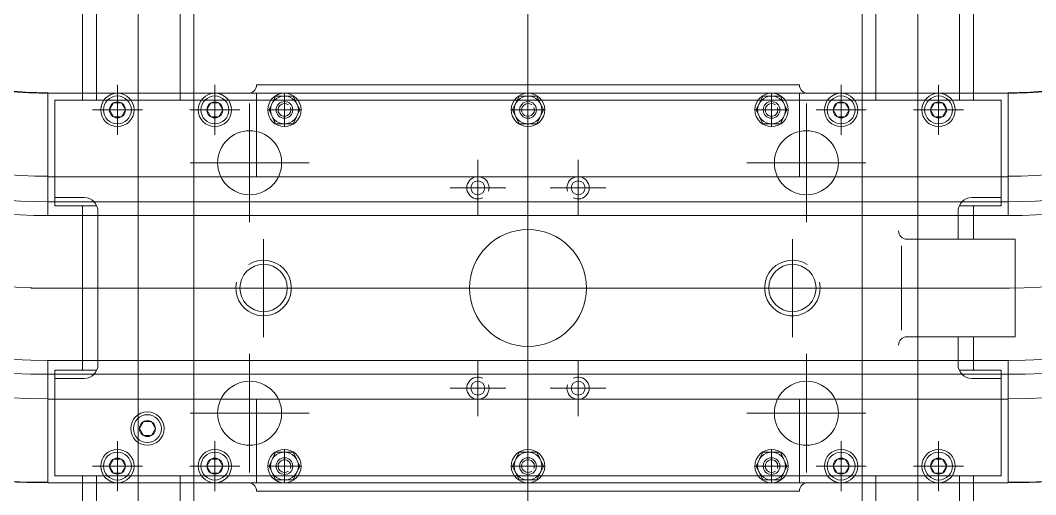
# Model space of a CAD drawing. Header units: millimetres. Extents: x -1052 to 3351, y 0 to 2015.
# Drawn here: x -148.45 to -143.05, y 1548.62 to 1551.15 of the extents above; entities that cross this region are included whole.
import ezdxf

# ---------------------------------------------------------------- set-up
doc = ezdxf.new("R2010")
doc.units = ezdxf.units.MM

msp = doc.modelspace()

# ---------------------------------------------------------------- linework, layer by layer
at = {"linetype": 'Continuous', "lineweight": 0}
for p, q in [((-145.7515, 1566.4505), (-145.7515, 1544.2314)), ((-145.7515, 1565.7678), (-145.7515, 1548.4778)), ((-147.8223, 1560.467), (-147.8223, 1545.26)), ((-143.6806, 1560.467), (-143.6806, 1545.2953)), ((-145.7515, 1560.2259), (-145.7515, 1544.3888)), ((-148.1182, 1551.2029), (-148.1182, 1550.7222)), ((-148.0442, 1551.2029), (-148.0442, 1550.7222)), ((-147.6005, 1551.2029), (-147.6005, 1550.7222)), ((-147.5265, 1551.2029), (-147.5265, 1550.7222)), ((-143.9765, 1551.2029), (-143.9765, 1550.7222)), ((-143.9025, 1551.2029), (-143.9025, 1550.7222)), ((-143.4588, 1551.2029), (-143.4588, 1550.7222)), ((-143.3848, 1551.2029), (-143.3848, 1550.7222)), ((-147.9333, 1550.803), (-147.9333, 1550.5377)), ((-147.4156, 1550.803), (-147.4156, 1550.5377)), ((-147.1937, 1550.8035), (-144.3093, 1550.8035)), ((-144.0874, 1550.803), (-144.0874, 1550.5377)), ((-143.5697, 1550.803), (-143.5697, 1550.5377)), ((-148.3031, 1550.7616), (-148.3031, 1550.3178)), ((-148.3031, 1550.1083), (-148.3031, 1550.7591)), ((-148.3031, 1550.1083), (-148.3031, 1550.7591)), ((-148.3031, 1550.1083), (-148.3031, 1550.7591)), ((-148.3031, 1550.1083), (-148.3031, 1550.7591)), ((-148.3031, 1550.7591), (-147.2381, 1550.7591)), ((-148.3031, 1550.7591), (-147.2381, 1550.7591)), ((-147.1937, 1550.7591), (-148.3031, 1550.7591)), ((-148.3031, 1550.7591), (-148.3031, 1550.3154)), ((-147.1937, 1550.3154), (-147.1937, 1550.7591)), ((-147.1937, 1550.3154), (-147.1937, 1550.7591)), ((-147.1937, 1550.7591), (-144.3093, 1550.7591)), ((-147.0458, 1550.7596), (-147.0458, 1550.5812)), ((-145.7515, 1550.7596), (-145.7515, 1550.5812)), ((-145.7515, 1550.7596), (-145.7515, 1550.5812)), ((-144.4572, 1550.7596), (-144.4572, 1550.5812)), ((-144.4572, 1550.7596), (-144.4572, 1550.5812)), ((-144.3093, 1550.3154), (-144.3093, 1550.7591)), ((-144.3093, 1550.7591), (-143.1999, 1550.7591)), ((-144.3093, 1550.7591), (-144.3093, 1550.3154)), ((-144.2649, 1550.7591), (-143.1999, 1550.7591)), ((-143.1999, 1550.7616), (-143.1999, 1550.3178)), ((-143.1999, 1550.1083), (-143.1999, 1550.7591)), ((-143.1999, 1550.1083), (-143.1999, 1550.7591)), ((-143.1999, 1550.7591), (-143.1999, 1550.3154)), ((-143.1999, 1550.1083), (-143.1999, 1550.7591)), ((-143.1999, 1550.1083), (-143.1999, 1550.7591)), ((-148.2661, 1550.7222), (-148.2661, 1550.1601)), ((-143.2369, 1550.7222), (-148.2661, 1550.7222)), ((-147.9544, 1550.7074), (-147.9756, 1550.6704)), ((-147.9544, 1550.7074), (-147.9121, 1550.7074)), ((-147.9121, 1550.7074), (-147.891, 1550.6704)), ((-147.5265, 1550.7222), (-147.5265, 1548.7253)), ((-147.4367, 1550.7074), (-147.4579, 1550.6704)), ((-147.4367, 1550.7074), (-147.3944, 1550.7074)), ((-147.3944, 1550.7074), (-147.3733, 1550.6704)), ((-147.2307, 1550.7052), (-147.2307, 1550.0734)), ((-147.1275, 1550.6704), (-147.0927, 1550.7443)), ((-147.0927, 1550.7443), (-146.9988, 1550.7443)), ((-146.9988, 1550.7443), (-146.9641, 1550.6704)), ((-145.8332, 1550.6704), (-145.7985, 1550.7443)), ((-145.7985, 1550.7443), (-145.7045, 1550.7443)), ((-145.7045, 1550.7443), (-145.6698, 1550.6704)), ((-144.5389, 1550.6704), (-144.5042, 1550.7443)), ((-144.5042, 1550.7443), (-144.4103, 1550.7443)), ((-144.4103, 1550.7443), (-144.3755, 1550.6704)), ((-144.2723, 1550.7052), (-144.2723, 1550.0734)), ((-144.1086, 1550.7074), (-144.1297, 1550.6704)), ((-144.1086, 1550.7074), (-144.0663, 1550.7074)), ((-144.0663, 1550.7074), (-144.0451, 1550.6704)), ((-143.9765, 1550.7222), (-143.9765, 1548.7253)), ((-143.5909, 1550.7074), (-143.612, 1550.6704)), ((-143.5909, 1550.7074), (-143.5486, 1550.7074)), ((-143.5486, 1550.7074), (-143.5274, 1550.6704)), ((-143.2369, 1550.7222), (-143.2369, 1550.1601)), ((-147.8006, 1550.6704), (-148.0659, 1550.6704)), ((-147.9544, 1550.6334), (-147.9756, 1550.6704)), ((-147.9121, 1550.6334), (-147.891, 1550.6704)), ((-147.2829, 1550.6704), (-147.5482, 1550.6704)), ((-147.4367, 1550.6334), (-147.4579, 1550.6704)), ((-147.3944, 1550.6334), (-147.3733, 1550.6704)), ((-147.135, 1550.6704), (-146.9566, 1550.6704)), ((-147.0927, 1550.5964), (-147.1275, 1550.6704)), ((-146.9641, 1550.6704), (-146.9988, 1550.5964)), ((-145.8407, 1550.6704), (-145.6623, 1550.6704)), ((-145.7985, 1550.5964), (-145.8332, 1550.6704)), ((-145.6698, 1550.6704), (-145.7045, 1550.5964)), ((-144.5464, 1550.6704), (-144.368, 1550.6704)), ((-144.5042, 1550.5964), (-144.5389, 1550.6704)), ((-144.3755, 1550.6704), (-144.4103, 1550.5964)), ((-144.2201, 1550.6704), (-143.9548, 1550.6704)), ((-144.1086, 1550.6334), (-144.1297, 1550.6704)), ((-144.0663, 1550.6334), (-144.0451, 1550.6704)), ((-143.7023, 1550.6704), (-143.4371, 1550.6704)), ((-143.6678, 1550.6704), (-143.4716, 1550.6704)), ((-143.5909, 1550.6334), (-143.612, 1550.6704)), ((-143.5486, 1550.6334), (-143.5274, 1550.6704)), ((-147.9544, 1550.6334), (-147.9121, 1550.6334)), ((-147.4367, 1550.6334), (-147.3944, 1550.6334)), ((-146.9988, 1550.5964), (-147.0927, 1550.5964)), ((-145.7045, 1550.5964), (-145.7985, 1550.5964)), ((-144.4103, 1550.5964), (-144.5042, 1550.5964)), ((-144.1086, 1550.6334), (-144.0663, 1550.6334)), ((-143.5909, 1550.6334), (-143.5486, 1550.6334)), ((-146.9148, 1550.3893), (-147.5466, 1550.3893)), ((-146.0177, 1550.4043), (-146.0177, 1550.1082)), ((-145.4852, 1550.4043), (-145.4852, 1550.1082)), ((-144.5882, 1550.3893), (-143.9564, 1550.3893)), ((-148.3031, 1550.3154), (-147.1937, 1550.3154)), ((-144.3093, 1550.3154), (-147.1937, 1550.3154)), ((-143.1999, 1550.3154), (-144.3093, 1550.3154)), ((-146.1658, 1550.2562), (-145.8697, 1550.2562)), ((-145.3372, 1550.2562), (-145.6333, 1550.2562)), ((-143.1999, 1550.1822), (-148.3031, 1550.1822)), ((-148.2661, 1550.2044), (-148.1108, 1550.2044)), ((-148.2661, 1550.1601), (-148.043, 1550.1601)), ((-148.1182, 1550.1601), (-148.1182, 1549.2874)), ((-143.2369, 1550.1601), (-143.46, 1550.1601)), ((-143.2369, 1550.2044), (-143.3922, 1550.2044)), ((-143.3848, 1550.1601), (-143.3848, 1549.9826)), ((-143.1999, 1550.1083), (-148.3031, 1550.1083)), ((-148.0368, 1550.1305), (-148.0368, 1549.3169)), ((-143.4661, 1550.1305), (-143.4661, 1549.9826)), ((-147.1567, 1549.4631), (-147.1567, 1549.9828)), ((-144.3463, 1549.4631), (-144.3463, 1549.9828)), ((-143.7665, 1549.9482), (-143.7665, 1549.7237)), ((-143.1629, 1549.9826), (-143.7378, 1549.9826)), ((-143.1629, 1549.9826), (-143.1629, 1549.4649)), ((-147.4716, 1549.7237), (-148.3939, 1549.7237)), ((-145.7515, 1549.7237), (-148.3031, 1549.7237)), ((-148.2682, 1549.7237), (-146.4103, 1549.7237)), ((-145.7515, 1549.7237), (-143.1999, 1549.7237)), ((-144.0314, 1549.7237), (-143.1933, 1549.7237)), ((-143.7665, 1549.4993), (-143.7665, 1549.7237)), ((-143.1629, 1549.4649), (-143.7378, 1549.4649)), ((-143.4661, 1549.4649), (-143.4661, 1549.3169)), ((-143.3848, 1549.4649), (-143.3848, 1549.2874)), ((-147.2307, 1548.7422), (-147.2307, 1549.374)), ((-144.2723, 1548.7422), (-144.2723, 1549.374)), ((-148.3031, 1549.3391), (-148.3031, 1548.6883)), ((-148.3031, 1549.3391), (-148.3031, 1548.6883)), ((-143.1999, 1549.3391), (-148.3031, 1549.3391)), ((-148.3031, 1549.3391), (-148.3031, 1548.6883)), ((-146.0177, 1549.0432), (-146.0177, 1549.3393)), ((-145.4852, 1549.0432), (-145.4852, 1549.3393)), ((-143.1999, 1549.3391), (-143.1999, 1548.6883)), ((-143.1999, 1549.3391), (-143.1999, 1548.6883)), ((-143.1999, 1549.3391), (-143.1999, 1548.6883)), ((-143.1999, 1549.3391), (-143.1999, 1548.6883)), ((-143.1999, 1549.2652), (-148.3031, 1549.2652)), ((-148.2661, 1549.2874), (-148.2661, 1548.7253)), ((-148.2661, 1549.2874), (-148.043, 1549.2874)), ((-148.2661, 1549.243), (-148.1108, 1549.243)), ((-143.2369, 1549.2874), (-143.46, 1549.2874)), ((-143.2369, 1549.243), (-143.3922, 1549.243)), ((-143.2369, 1549.2874), (-143.2369, 1548.7253)), ((-146.1658, 1549.1912), (-145.8697, 1549.1912)), ((-145.3372, 1549.1912), (-145.6333, 1549.1912)), ((-148.3031, 1549.1345), (-148.3031, 1548.6907)), ((-148.3031, 1549.1321), (-147.1937, 1549.1321)), ((-148.3031, 1548.6883), (-148.3031, 1549.1321)), ((-144.3093, 1549.1321), (-147.1937, 1549.1321)), ((-147.1937, 1549.1321), (-147.1937, 1548.6883)), ((-147.1937, 1549.1321), (-147.1937, 1548.6883)), ((-144.3093, 1548.6883), (-144.3093, 1549.1321)), ((-143.1999, 1549.1321), (-144.3093, 1549.1321)), ((-144.3093, 1549.1321), (-144.3093, 1548.6883)), ((-143.1999, 1549.1345), (-143.1999, 1548.6907)), ((-143.1999, 1548.6883), (-143.1999, 1549.1321)), ((-146.9148, 1549.0581), (-147.5466, 1549.0581)), ((-144.5882, 1549.0581), (-143.9564, 1549.0581)), ((-147.7951, 1549.0133), (-147.8163, 1548.9763)), ((-147.7951, 1548.9393), (-147.8163, 1548.9763)), ((-147.7951, 1549.0133), (-147.7528, 1549.0133)), ((-147.7528, 1549.0133), (-147.7317, 1548.9763)), ((-147.7528, 1548.9393), (-147.7317, 1548.9763)), ((-147.7951, 1548.9393), (-147.7528, 1548.9393)), ((-147.9333, 1548.6444), (-147.9333, 1548.9097)), ((-147.4156, 1548.6444), (-147.4156, 1548.9097)), ((-147.0458, 1548.6878), (-147.0458, 1548.8663)), ((-145.7515, 1548.6878), (-145.7515, 1548.8663)), ((-145.7515, 1548.6878), (-145.7515, 1548.8663)), ((-144.4572, 1548.6878), (-144.4572, 1548.8663)), ((-144.4572, 1548.6878), (-144.4572, 1548.8663)), ((-144.0874, 1548.6444), (-144.0874, 1548.9097)), ((-143.5697, 1548.6444), (-143.5697, 1548.9097)), ((-147.9544, 1548.814), (-147.9756, 1548.777)), ((-147.9544, 1548.814), (-147.9121, 1548.814)), ((-147.9121, 1548.814), (-147.891, 1548.777)), ((-147.4367, 1548.814), (-147.4579, 1548.777)), ((-147.4367, 1548.814), (-147.3944, 1548.814)), ((-147.3944, 1548.814), (-147.3733, 1548.777)), ((-147.0927, 1548.851), (-147.1275, 1548.777)), ((-146.9988, 1548.851), (-147.0927, 1548.851)), ((-146.9641, 1548.777), (-146.9988, 1548.851)), ((-145.7984, 1548.851), (-145.8332, 1548.777)), ((-145.7045, 1548.851), (-145.7984, 1548.851)), ((-145.6698, 1548.777), (-145.7045, 1548.851)), ((-144.5042, 1548.851), (-144.5389, 1548.777)), ((-144.4103, 1548.851), (-144.5042, 1548.851)), ((-144.3755, 1548.777), (-144.4103, 1548.851)), ((-144.1086, 1548.814), (-144.1297, 1548.777)), ((-144.1086, 1548.814), (-144.0663, 1548.814)), ((-144.0663, 1548.814), (-144.0451, 1548.777)), ((-143.5909, 1548.814), (-143.612, 1548.777)), ((-143.5909, 1548.814), (-143.5486, 1548.814)), ((-143.5486, 1548.814), (-143.5274, 1548.777)), ((-147.8006, 1548.777), (-148.0659, 1548.777)), ((-147.9544, 1548.7401), (-147.9756, 1548.777)), ((-147.9121, 1548.7401), (-147.891, 1548.777)), ((-147.2829, 1548.777), (-147.5482, 1548.777)), ((-147.4367, 1548.7401), (-147.4579, 1548.777)), ((-147.3944, 1548.7401), (-147.3733, 1548.777)), ((-147.135, 1548.777), (-146.9566, 1548.777)), ((-147.1275, 1548.777), (-147.0927, 1548.7031)), ((-146.9988, 1548.7031), (-146.9641, 1548.777)), ((-145.8407, 1548.777), (-145.6623, 1548.777)), ((-145.8332, 1548.777), (-145.7984, 1548.7031)), ((-145.7045, 1548.7031), (-145.6698, 1548.777)), ((-144.5464, 1548.777), (-144.368, 1548.777)), ((-144.5389, 1548.777), (-144.5042, 1548.7031)), ((-144.4103, 1548.7031), (-144.3755, 1548.777)), ((-144.2201, 1548.777), (-143.9548, 1548.777)), ((-144.1086, 1548.7401), (-144.1297, 1548.777)), ((-144.0663, 1548.7401), (-144.0451, 1548.777)), ((-143.7023, 1548.777), (-143.4371, 1548.777)), ((-143.5909, 1548.7401), (-143.612, 1548.777)), ((-143.5486, 1548.7401), (-143.5274, 1548.777)), ((-143.2369, 1548.7253), (-148.2661, 1548.7253)), ((-148.1182, 1548.7253), (-148.1182, 1548.2445)), ((-148.0442, 1548.7253), (-148.0442, 1548.2445)), ((-147.9544, 1548.7401), (-147.9121, 1548.7401)), ((-147.6005, 1548.7253), (-147.6005, 1548.2445)), ((-147.5265, 1548.7253), (-147.5265, 1548.2445)), ((-147.4367, 1548.7401), (-147.3944, 1548.7401)), ((-147.0927, 1548.7031), (-146.9988, 1548.7031)), ((-145.7984, 1548.7031), (-145.7045, 1548.7031)), ((-144.5042, 1548.7031), (-144.4103, 1548.7031)), ((-144.1086, 1548.7401), (-144.0663, 1548.7401)), ((-143.9765, 1548.7253), (-143.9765, 1548.2445)), ((-143.9025, 1548.7253), (-143.9025, 1548.2445)), ((-143.5909, 1548.7401), (-143.5486, 1548.7401)), ((-143.4587, 1548.7253), (-143.4587, 1548.2445)), ((-143.3848, 1548.7253), (-143.3848, 1548.2445)), ((-148.3031, 1548.6883), (-147.2381, 1548.6883)), ((-148.3031, 1548.6883), (-147.2381, 1548.6883)), ((-147.1937, 1548.6883), (-148.3031, 1548.6883)), ((-147.1937, 1548.6883), (-144.3093, 1548.6883)), ((-147.1937, 1548.6439), (-144.3093, 1548.6439)), ((-144.3093, 1548.6883), (-143.1999, 1548.6883)), ((-144.2649, 1548.6883), (-143.1999, 1548.6883))]:
    msp.add_line(p, q, dxfattribs=at)
for centre, radius in [((-147.9333, 1550.6704), 0.0888), ((-147.4156, 1550.6704), 0.0888), ((-147.0458, 1550.6704), 0.0888), ((-145.7515, 1550.6704), 0.0888), ((-144.4572, 1550.6704), 0.0888), ((-144.0874, 1550.6704), 0.0888), ((-143.5697, 1550.6704), 0.0888), ((-147.9333, 1550.6704), 0.074), ((-147.9333, 1550.6704), 0.0423), ((-147.4156, 1550.6704), 0.074), ((-147.4156, 1550.6704), 0.0423), ((-147.0458, 1550.6704), 0.074), ((-147.0458, 1550.6704), 0.0444), ((-145.7515, 1550.6704), 0.074), ((-145.7515, 1550.6704), 0.0444), ((-144.4572, 1550.6704), 0.074), ((-144.4572, 1550.6704), 0.0444), ((-144.0874, 1550.6704), 0.074), ((-144.0874, 1550.6704), 0.0423), ((-143.5697, 1550.6704), 0.074), ((-143.5697, 1550.6704), 0.0423), ((-147.2307, 1550.3893), 0.1701), ((-144.2723, 1550.3893), 0.1701), ((-146.0177, 1550.2562), 0.037), ((-145.4852, 1550.2562), 0.037), ((-145.7515, 1549.7237), 0.3106), ((-147.1567, 1549.7237), 0.1257), ((-144.3463, 1549.7237), 0.1257), ((-147.2307, 1549.0581), 0.1701), ((-146.0177, 1549.1912), 0.037), ((-145.4852, 1549.1912), 0.037), ((-144.2723, 1549.0581), 0.1701), ((-147.774, 1548.9763), 0.0888), ((-147.774, 1548.9763), 0.074), ((-147.774, 1548.9763), 0.0423), ((-147.9333, 1548.777), 0.0888), ((-147.4156, 1548.777), 0.0888), ((-147.0458, 1548.777), 0.0888), ((-145.7515, 1548.777), 0.0888), ((-144.4572, 1548.777), 0.0888), ((-144.0874, 1548.777), 0.0888), ((-143.5697, 1548.777), 0.0888), ((-147.9333, 1548.777), 0.074), ((-147.9333, 1548.777), 0.0423), ((-147.4156, 1548.777), 0.074), ((-147.4156, 1548.777), 0.0423), ((-147.0458, 1548.777), 0.074), ((-147.0458, 1548.777), 0.0444), ((-145.7515, 1548.777), 0.074), ((-145.7515, 1548.777), 0.0444), ((-144.4572, 1548.777), 0.074), ((-144.4572, 1548.777), 0.0444), ((-144.0874, 1548.777), 0.074), ((-144.0874, 1548.777), 0.0423), ((-143.5697, 1548.777), 0.074), ((-143.5697, 1548.777), 0.0423)]:
    msp.add_circle(centre, radius, dxfattribs=at)
for centre, radius, start, end in [((-148.3031, 1553.0099), 4.3216, 180, 270), ((-148.3031, 1553.0099), 4.3192, 180, 270), ((-148.3031, 1553.0099), 3.8755, 180, 270), ((-148.3031, 1553.0099), 3.7447, 179.9999, 270), ((-148.3031, 1553.0099), 3.6708, 179.9999, 270), ((-148.3031, 1553.0099), 3.2862, 180, 270), ((-148.3031, 1553.0099), 2.9016, 180, 270), ((-148.3031, 1553.0099), 2.8276, 180, 270), ((-148.3031, 1553.0099), 2.6921, 180, 270), ((-148.3031, 1553.0099), 2.2508, 180, 270.221), ((-148.3031, 1553.0099), 2.2484, 180, 270), ((-143.1999, 1553.0099), 2.2508, 269.779, 0), ((-143.1999, 1553.0099), 4.3216, 270, 0), ((-143.1999, 1553.0099), 2.9016, 270, 0), ((-143.1999, 1553.0099), 3.6708, 270, 0.0001), ((-143.1999, 1553.0099), 2.8276, 270, 0), ((-143.1999, 1553.0099), 3.7447, 270, 0.0001), ((-143.1999, 1553.0099), 3.2862, 270, 0), ((-143.1999, 1553.0099), 3.8755, 270, 360), ((-143.1999, 1553.0099), 4.3192, 270, 360), ((-143.1999, 1553.0099), 2.6921, 270, 360), ((-143.1999, 1553.0099), 2.2484, 270, 360), ((-147.2381, 1550.8035), 0.0444, 270, 0), ((-144.2649, 1550.8035), 0.0444, 180, 270), ((-147.0458, 1550.6704), 0.034, 52.272, 21.9071), ((-145.7515, 1550.6704), 0.034, 52.2715, 21.9071), ((-144.4572, 1550.6704), 0.034, 52.2739, 21.9083), ((-146.0177, 1550.2562), 0.0592, 341.7094, 295.9598), ((-145.4852, 1550.2562), 0.0592, 244.0402, 198.2906), ((-148.1108, 1550.1305), 0.074, 0, 90), ((-143.3922, 1550.1305), 0.074, 90, 180), ((-143.7378, 1550.0269), 0.0444, 180, 270), ((-147.1567, 1549.7237), 0.1479, 168.0566, 122.1644), ((-144.3463, 1549.7237), 0.1479, 57.8362, 11.9441), ((-143.7378, 1549.4205), 0.0444, 90, 180), ((-148.1108, 1549.3169), 0.074, 270, 0), ((-143.3922, 1549.3169), 0.074, 180, 270), ((-146.0177, 1549.1912), 0.0592, 64.0402, 18.2906), ((-145.4852, 1549.1912), 0.0592, 161.7094, 115.9598), ((-147.0458, 1548.777), 0.034, 338.0917, 307.7259), ((-145.7515, 1548.777), 0.034, 338.0917, 307.7259), ((-144.4572, 1548.777), 0.034, 338.0917, 307.7259), ((-147.2381, 1548.6439), 0.0444, 0, 90), ((-144.2649, 1548.6439), 0.0444, 90, 180)]:
    msp.add_arc(centre, radius, start, end, dxfattribs=at)

doc.saveas('drawing.dxf')
